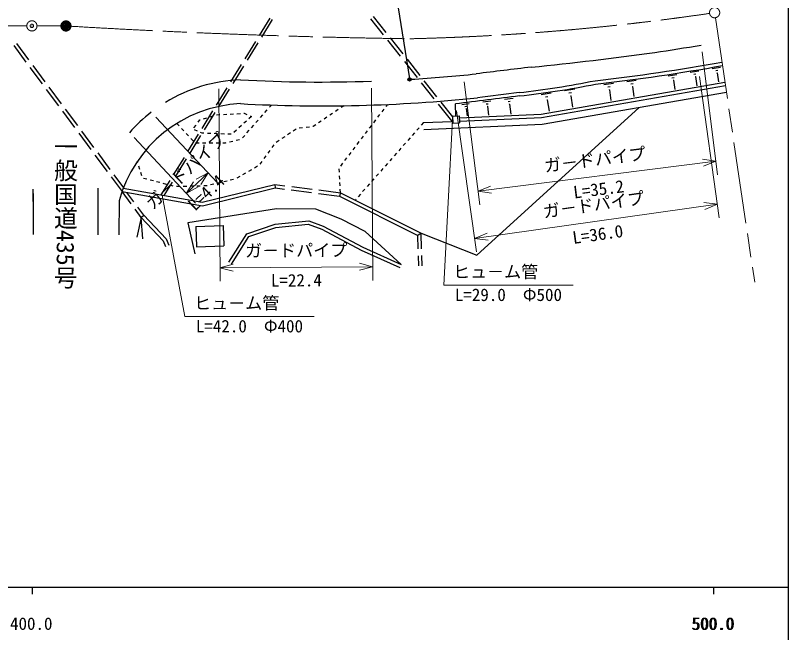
# Model space of a CAD drawing. Units: millimetres, scale not verified. Extents: x 40000 to 680000, y 20000 to 380000.
# Drawn here: x 465526 to 579000, y 198357 to 288896 of the extents above; entities that cross this region are included whole.
import ezdxf
from ezdxf.enums import TextEntityAlignment as Align

# ---------------------------------------------------------------- set-up
doc = ezdxf.new("R2010")
doc.units = ezdxf.units.MM
doc.header["$LTSCALE"] = 1000
doc.header["$PDMODE"] = 32
doc.header["$PDSIZE"] = 500
doc.linetypes.add('CHAIN', pattern=[18.5, 12, -1.5, 3.5, -1.5])
for name, color, linetype, lineweight in [('M-BGD', 7, 'Continuous', 25), ('M-BMK', 2, 'CHAIN', 13), ('M-STR-HTXT', 7, 'Continuous', 13), ('M-STR-STRC', 7, 'Continuous', 25), ('M-TTL-BAND', 7, 'Continuous', 25)]:
    doc.layers.add(name, color=color, linetype=linetype, lineweight=lineweight)
doc.styles.add('@ＭＳ ゴシック', font='')
doc.styles.add('ＭＳ ゴシック', font='')
doc.styles.get('@ＭＳ ゴシック').set_extended_font_data('@MS Gothic')
doc.styles.get('ＭＳ ゴシック').set_extended_font_data('MS Gothic')

msp = doc.modelspace()

# ---------------------------------------------------------------- linework, layer by layer
at = {"layer": 'M-BGD'}
for p, q in [((502871, 288495), (501296, 285942)), ((503212, 288285), (501636, 285732)), ((517645, 288423), (519507, 286071)), ((518037, 288733), (519899, 286381)), ((500771, 285091), (499195, 282538)), ((501111, 284881), (499535, 282328)), ((520128, 285287), (521990, 282935)), ((520520, 285597), (522382, 283246)), ((465267, 284476), (467056, 282068)), ((465668, 284775), (467457, 282366)), ((468053, 281563), (469842, 279155)), ((498670, 281687), (497094, 279134)), ((499010, 281477), (497434, 278924)), ((522611, 282151), (524473, 279799)), ((523003, 282462), (524865, 280110)), ((467652, 281265), (469441, 278857)), ((564579, 280575), (565820, 280776)), ((565104, 280278), (565415, 280328)), ((567791, 281095), (569014, 281293)), ((568309, 280803), (568614, 280852)), ((568483, 280454), (568559, 280467)), ((568521, 280460), (568733, 279150)), ((525486, 279326), (527348, 276974)), ((555283, 279219), (556657, 279396)), ((561348, 280052), (562608, 280256)), ((561882, 279750), (562197, 279801)), ((562061, 279392), (562140, 279404)), ((562101, 279398), (562321, 278037)), ((565281, 279924), (565359, 279937)), ((565320, 279931), (565536, 278595)), ((470037, 278054), (471826, 275646)), ((470439, 278352), (472227, 275944)), ((496569, 278283), (494993, 275730)), ((496909, 278073), (495334, 275520)), ((525094, 279015), (526956, 276663)), ((542693, 274427), (569668, 279109)), ((542747, 273929), (569742, 278614)), ((546139, 277881), (547626, 278124)), ((551866, 278779), (553315, 278965)), ((552466, 278414), (552828, 278461)), ((555851, 278873), (556195, 278917)), ((556033, 278478), (556119, 278489)), ((556076, 278483), (556269, 276986)), ((542666, 277311), (544169, 277558)), ((542855, 272933), (569889, 277625)), ((543304, 276953), (543679, 277014)), ((546770, 277526), (547142, 277587)), ((546982, 277103), (547075, 277118)), ((547029, 277110), (547304, 275431)), ((552658, 277997), (552748, 278009)), ((552703, 278003), (552909, 276403)), ((502813, 275422), (503108, 275755)), ((519942, 275552), (520166, 275846)), ((527577, 275879), (529714, 273180)), ((527969, 276190), (529677, 274033)), ((530177, 274128), (530129, 275913)), ((531065, 275827), (532114, 275958)), ((534120, 276206), (535291, 276352)), ((534603, 275910), (534895, 275946)), ((537299, 276601), (538597, 276762)), ((537834, 276272), (538159, 276312)), ((538004, 275898), (538085, 275908)), ((538045, 275903), (538227, 274431)), ((543519, 276525), (543612, 276540)), ((543565, 276533), (543845, 274830)), ((472422, 274843), (474211, 272435)), ((472824, 275141), (474612, 272733)), ((494468, 274879), (492892, 272326)), ((494808, 274669), (493233, 272116)), ((502151, 274673), (502482, 275047)), ((512900, 275091), (512487, 274810)), ((513726, 275655), (513313, 275373)), ((519335, 274756), (519638, 275154)), ((531498, 275561), (531760, 275594)), ((531635, 275259), (531701, 275267)), ((531668, 275263), (531806, 274149)), ((533255, 253704), (557083, 275402)), ((534756, 275572), (534829, 275581)), ((534793, 275576), (534953, 274287)), ((492332, 273217), (492608, 273580)), ((492608, 273580), (492651, 273593)), ((493129, 273738), (493607, 273884)), ((494085, 274030), (494563, 274176)), ((495043, 274315), (495542, 274342)), ((496041, 274370), (496541, 274398)), ((497040, 274426), (497539, 274453)), ((498038, 274481), (498538, 274509)), ((499037, 274537), (499107, 274540)), ((499107, 274540), (499502, 274371)), ((500169, 274085), (499799, 273748)), ((499961, 274174), (500169, 274085)), ((500826, 273175), (501157, 273549)), ((501488, 273924), (501820, 274298)), ((511248, 273964), (510835, 273682)), ((512074, 274528), (511661, 274246)), ((518123, 273166), (518426, 273564)), ((518729, 273961), (519032, 274359)), ((529673, 274106), (530672, 274150)), ((529673, 274106), (529717, 273107)), ((530672, 274150), (530716, 273151)), ((530683, 273900), (542693, 274427)), ((530705, 273401), (542747, 273929)), ((489210, 273050), (489550, 272683)), ((491728, 272420), (492030, 272819)), ((498691, 272737), (498322, 272400)), ((499430, 273411), (499060, 273074)), ((500164, 272425), (500495, 272800)), ((507682, 272410), (507185, 272352)), ((508675, 272526), (508178, 272468)), ((509236, 272592), (509172, 272584)), ((509596, 272837), (509236, 272592)), ((510422, 273401), (510009, 273119)), ((517516, 272371), (517819, 272768)), ((524764, 272420), (524433, 272045)), ((525427, 273169), (525096, 272794)), ((525427, 273169), (529579, 273351)), ((525471, 272170), (542855, 272933)), ((529717, 273107), (530716, 273151)), ((474807, 271632), (476596, 269224)), ((475209, 271930), (476998, 269522)), ((489889, 272316), (490229, 271949)), ((490568, 271581), (490907, 271214)), ((492367, 271475), (490791, 268923)), ((492707, 271265), (491132, 268712)), ((492251, 271919), (491792, 272118)), ((492911, 271632), (492710, 271720)), ((493191, 271621), (492911, 271632)), ((494190, 271581), (493691, 271601)), ((495190, 271540), (494690, 271560)), ((496189, 271500), (495689, 271520)), ((497188, 271459), (496688, 271480)), ((497952, 272063), (497583, 271726)), ((498839, 270927), (499170, 271302)), ((499501, 271676), (499832, 272051)), ((505884, 271662), (505467, 271386)), ((506718, 272215), (506301, 271939)), ((516910, 271576), (517213, 271973)), ((524102, 271671), (523771, 271296)), ((491247, 270847), (491586, 270480)), ((491974, 270223), (492474, 270221)), ((492974, 270220), (493474, 270219)), ((493974, 270217), (494474, 270216)), ((494974, 270215), (495474, 270213)), ((495974, 270212), (496349, 270211)), ((496349, 270211), (496470, 270240)), ((496957, 270356), (497443, 270473)), ((497929, 270589), (498415, 270706)), ((504217, 270557), (503801, 270281)), ((505051, 271110), (504634, 270833)), ((515697, 269985), (516000, 270383)), ((516303, 270780), (516607, 271178)), ((522777, 270172), (522446, 269798)), ((523440, 270921), (523108, 270547)), ((502884, 269103), (502590, 268699)), ((503474, 269911), (503179, 269507)), ((515091, 269190), (515394, 269588)), ((522115, 269423), (521784, 269049)), ((477192, 268421), (478981, 266013)), ((477594, 268719), (479383, 266311)), ((490266, 268072), (488691, 265519)), ((490607, 267862), (489031, 265309)), ((502295, 268295), (502001, 267891)), ((513878, 267600), (514181, 267997)), ((514484, 268395), (514788, 268792)), ((520790, 267925), (520459, 267550)), ((521452, 268674), (521121, 268299)), ((483474, 267268), (483408, 267479)), ((483769, 266313), (483621, 266790)), ((501044, 266760), (500610, 266511)), ((501706, 267487), (501412, 267083)), ((513272, 266804), (513575, 267202)), ((520128, 267176), (519797, 266801)), ((484065, 265357), (483917, 265835)), ((499310, 265764), (498876, 265515)), ((500177, 266262), (499743, 266013)), ((513073, 265884), (513046, 266383)), ((518803, 265677), (518472, 265303)), ((519465, 266426), (519134, 266052)), ((479578, 265210), (481170, 263066)), ((479979, 265508), (481378, 263624)), ((484799, 264862), (484315, 264987)), ((485768, 264613), (485283, 264738)), ((486736, 264364), (486252, 264489)), ((488165, 264668), (486866, 262563)), ((488506, 264458), (487290, 262488)), ((496577, 264600), (496091, 264485)), ((497550, 264831), (497064, 264716)), ((498442, 265266), (498009, 265017)), ((513128, 264885), (513100, 265385)), ((518141, 264928), (517809, 264553)), ((477638, 263544), (477623, 256719)), ((481347, 263542), (492951, 261483)), ((487705, 264115), (487220, 264240)), ((488673, 263866), (488189, 263991)), ((489662, 263796), (489162, 263784)), ((490662, 263818), (490162, 263807)), ((491662, 263841), (491162, 263830)), ((492661, 263864), (492161, 263853)), ((492951, 261483), (503601, 264108)), ((492968, 260973), (503630, 263600)), ((493566, 263884), (493161, 263875)), ((493659, 263906), (493566, 263884)), ((494631, 264138), (494145, 264022)), ((495604, 264369), (495118, 264253)), ((503601, 264108), (503630, 263600)), ((503601, 264108), (505089, 263920)), ((503630, 263600), (505026, 263424)), ((506018, 263298), (508994, 262921)), ((506081, 263794), (509057, 263417)), ((510049, 263292), (513237, 262888)), ((513183, 263887), (513155, 264386)), ((513237, 262888), (513210, 263388)), ((516816, 263430), (516485, 263055)), ((517478, 264179), (517147, 263804)), ((468136, 262792), (468123, 256740)), ((481170, 263066), (492968, 260973)), ((482510, 261263), (481170, 263066)), ((482911, 261561), (481888, 262938)), ((509986, 262796), (513089, 262403)), ((513237, 262888), (513089, 262403)), ((513089, 262403), (524578, 256630)), ((513237, 262888), (525068, 256944)), ((516153, 262681), (515822, 262306)), ((480734, 261675), (480723, 256712)), ((515491, 261931), (515416, 261847)), ((484001, 259257), (483106, 260461)), ((484385, 259578), (483507, 260759)), ((503818, 260532), (490815, 258446)), ((509592, 260484), (503818, 260532)), ((513328, 259028), (509592, 260484)), ((484001, 259257), (483365, 256363)), ((484405, 259557), (484001, 259257)), ((484001, 259257), (487218, 255830)), ((484210, 256100), (484001, 259257)), ((484385, 259578), (487645, 256106)), ((503651, 258297), (508567, 258762)), ((508567, 258762), (510687, 258001)), ((516870, 257184), (513328, 259028)), ((490815, 258446), (491834, 253934)), ((492006, 257941), (496004, 258077)), ((492006, 257941), (492108, 254943)), ((496004, 258077), (496106, 255079)), ((499466, 256876), (503651, 258297)), ((499795, 256459), (503757, 257805)), ((503757, 257805), (508503, 258253)), ((508503, 258253), (510484, 257543)), ((510687, 258001), (516497, 254890)), ((496830, 252689), (499466, 256876)), ((497253, 252423), (499795, 256459)), ((510484, 257543), (516277, 254441)), ((522162, 252356), (516870, 257184)), ((525068, 256944), (524578, 256630)), ((524643, 254651), (524578, 256630)), ((525068, 256944), (533255, 253704)), ((525142, 254668), (525068, 256944)), ((487218, 255830), (487558, 255019)), ((487645, 256106), (488019, 255212)), ((492108, 254943), (496106, 255079)), ((516277, 254441), (521958, 251900)), ((516497, 254890), (522162, 252356)), ((524724, 252153), (524675, 253652)), ((525224, 252169), (525175, 253668))]:
    msp.add_line(p, q, dxfattribs=at)
for centre, radius, start, end in [((518144, 567308), 286810, 278.26064, 279.63567), ((495096, 745993), 466962, 275.67084, 277.90926), ((518149, 567172), 289674, 276.43172, 280.15698), ((518149, 567172), 290174, 276.43603, 280.15407), ((510497, 494199), 215069, 273.4736, 276.0503), ((631929, -491796), 778414, 96.69061, 97.28918), ((499466, 256562), 22918, 92.28386, 121.32747), ((510497, 494199), 215069, 266.81633, 271.93916), ((525786, 401983), 125146, 276.26931, 281.43549), ((525786, 401983), 125646, 276.27039, 281.42553), ((635476, -526368), 809168, 96.81128, 97.4807), ((635476, -526368), 809668, 96.81111, 97.247), ((499466, 256562), 19418, 92.73764, 164.73162), ((510476, 493838), 218207, 266.86406, 276.01423), ((499466, 256562), 22918, 127.64925, 138.66642), ((449489, 262260), 18655, 357.92222, 3.47648)]:
    msp.add_arc(centre, radius, start, end, dxfattribs=at)
at = {"layer": 'M-BMK'}
for p, q in [((568260, 288566), (574040, 249744)), ((368691, 287584), (467190, 287368)), ((468690, 287364), (472190, 287357))]:
    msp.add_line(p, q, dxfattribs=at)
for centre, radius in [((568149, 289308), 750), ((467940, 287366), 750), ((472940, 287355), 750), ((472940, 287355), 600), ((472940, 287355), 450), ((472940, 287355), 300), ((472940, 287355), 150), ((472940, 287355), 100)]:
    msp.add_circle(centre, radius, dxfattribs=at)
for centre, radius, start, end in [((515131, 645382), 360000, 271.3148, 278.34962), ((539352, 1392784), 1107422, 266.60074, 269.17419)]:
    msp.add_arc(centre, radius, start, end, dxfattribs=at)
for p in [(467940, 287366), (472940, 287355)]:
    msp.add_point(p, dxfattribs=at)
at = {"layer": 'M-STR-HTXT'}
for p, q in [((566318, 283559), (568597, 265536)), ((565916, 279943), (568834, 259225)), ((495382, 278112), (495560, 249890)), ((517781, 278253), (517959, 250031)), ((531396, 279143), (533676, 261120)), ((530268, 274922), (533186, 254204)), ((486152, 273978), (495181, 264348)), ((528383, 249330), (529695, 273607)), ((482942, 270968), (491971, 261339)), ((533425, 263104), (568346, 267520)), ((568346, 267520), (566365, 267791)), ((566495, 266764), (568346, 267520)), ((493813, 265807), (490603, 262798)), ((493813, 265807), (492050, 264864)), ((492758, 264108), (493813, 265807)), ((491658, 264497), (490603, 262798)), ((490603, 262798), (492367, 263741)), ((535276, 263860), (533425, 263104)), ((490372, 244727), (487082, 262525)), ((533425, 263104), (535406, 262833)), ((532907, 256184), (568555, 261205)), ((568555, 261205), (566570, 261448)), ((566715, 260423), (568555, 261205)), ((534748, 256966), (532907, 256184)), ((532907, 256184), (534892, 255941)), ((497476, 252420), (495547, 251890)), ((495547, 251890), (517947, 252031)), ((517947, 252031), (516011, 252537)), ((516018, 251501), (517947, 252031)), ((495547, 251890), (497482, 251385)), ((528383, 249330), (547383, 249330)), ((490372, 244727), (509372, 244727))]:
    msp.add_line(p, q, dxfattribs=at)
at = {"layer": 'M-STR-STRC'}
msp.add_line((521444, 291732), (523355, 279664), dxfattribs=at)
for radius in [150, 120, 90, 60, 30]:
    msp.add_circle((523379, 279516), radius, dxfattribs=at)
msp.add_point((523379, 279516), dxfattribs=at)
at = {"layer": 'M-TTL-BAND'}
for p, q in [((579000, 20000), (579000, 370000)), ((40000, 205000), (579000, 205000)), ((468000, 205000), (468000, 204000)), ((568000, 205000), (568000, 204000))]:
    msp.add_line(p, q, dxfattribs=at)

# ---------------------------------------------------------------- texts
at = {"layer": 'M-BGD', "style": '@ＭＳ ゴシック'}
msp.add_text('一般国道435号', height=2566, rotation=269.874, dxfattribs=at).set_placement((472880, 260062), align=Align.MIDDLE_CENTER)
at = {"layer": 'M-STR-HTXT', "style": 'ＭＳ ゴシック'}
for rotation, p in [(43.158, (491524, 265032)), (7.208, (550760, 266304)), (8.017, (550592, 259685)), (0.361, (506740, 252961))]:
    msp.add_text('ガ－ドパイプ', height=1833, rotation=rotation, dxfattribs=at).set_placement(p, align=Align.BOTTOM_CENTER)
at = {"layer": 'M-STR-HTXT', "style": '@ＭＳ ゴシック'}
for s, rotation, p in [('L=4.4', 43.158, (492892, 263573)), ('L=35.2', 7.208, (551011, 264320)), ('L=36.0', 8.017, (550871, 257704)), ('L=22.4', 0.361, (506753, 250961))]:
    msp.add_text(s, height=1833, rotation=rotation, dxfattribs=at).set_placement(p, align=Align.TOP_CENTER)
at = {"layer": 'M-STR-HTXT', "style": 'ＭＳ ゴシック'}
for p in [(529758, 249830), (491747, 245227)]:
    msp.add_text('ヒュ－ム管', height=1833, dxfattribs=at).set_placement(p, align=Align.BOTTOM_LEFT)
for s, p in [('L=29.0\u3000Φ500', (537883, 248830)), ('L=42.0\u3000Φ400', (499872, 244227))]:
    msp.add_text(s, height=1833, dxfattribs=at).set_placement(p, align=Align.TOP_CENTER)
at = {"layer": 'M-TTL-BAND', "style": 'ＭＳ ゴシック'}
for s, p in [('400.0', (467844, 198195)), ('500.0', (567844, 198195)), ('500.0', (568000, 198195))]:
    msp.add_text(s, height=1833, dxfattribs=at).set_placement(p, align=Align.BOTTOM_CENTER)

doc.saveas('drawing.dxf')
